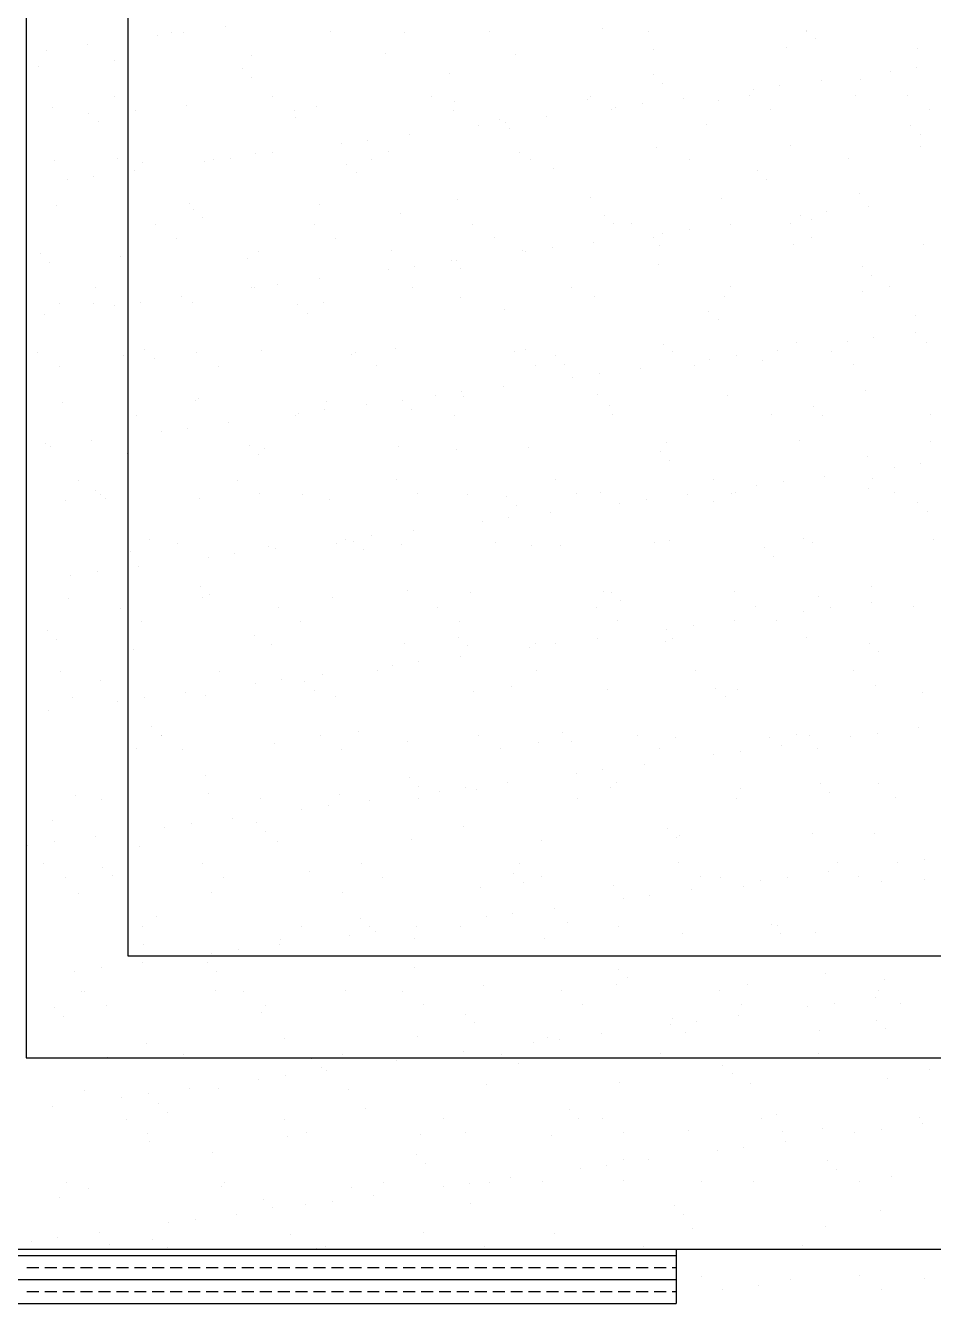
# Model space of a CAD drawing. Header units: metres. Extents: x -54 to 177, y -43 to 77.
# Drawn here: x 27.3891 to 27.7303, y 9.0831 to 9.563 of the extents above; entities that cross this region are included whole.
import ezdxf

# ---------------------------------------------------------------- set-up
doc = ezdxf.new("R2010")
doc.units = ezdxf.units.M
doc.header["$LTSCALE"] = 2
doc.header["$MEASUREMENT"] = 0

# ---------------------------------------------------------------- blocks, each defined once
blk = doc.blocks.new('A$C64980A76')
at = {"color": 0}
for p, q in [((87.1674, 18.5761), (87.1674, 9.7793)), ((87.5753, 18.1682), (87.5753, 10.1873)), ((87.9643, 13.9025), (87.9643, 13.9025)), ((87.6923, 13.8667), (87.6923, 13.8667)), ((87.751, 13.8811), (87.751, 13.8811)), ((87.7985, 13.8807), (87.7985, 13.8807)), ((88.3862, 13.8823), (88.3862, 13.8823)), ((88.6829, 13.8805), (88.6829, 13.8805)), ((89.0215, 13.8834), (89.0215, 13.8834)), ((89.4736, 13.8969), (89.4736, 13.8969)), ((89.6567, 13.8846), (89.6567, 13.8846)), ((90.2898, 13.8899), (90.2898, 13.8899)), ((90.2919, 13.8857), (90.2919, 13.8857)), ((90.3274, 13.8555), (90.3274, 13.8555)), ((87.2494, 13.8084), (87.2494, 13.8084)), ((87.4152, 13.8302), (87.4152, 13.8302)), ((89.6782, 13.8132), (89.6782, 13.8132)), ((90.2121, 13.82), (90.2121, 13.82)), ((90.7339, 13.8175), (90.7339, 13.8175)), ((87.5205, 13.7692), (87.5205, 13.7692)), ((88.0715, 13.7891), (88.0715, 13.7891)), ((88.6054, 13.7959), (88.6054, 13.7959)), ((89.1272, 13.7934), (89.1272, 13.7934)), ((87.2159, 13.7429), (87.2159, 13.7429)), ((88.0321, 13.7359), (88.0321, 13.7359)), ((88.0697, 13.7015), (88.0697, 13.7015)), ((88.8604, 13.7179), (88.8604, 13.7179)), ((89.6766, 13.7109), (89.6766, 13.7109)), ((90.6258, 13.7248), (90.6258, 13.7248)), ((90.7319, 13.7387), (90.7319, 13.7387)), ((89.7142, 13.6764), (89.7142, 13.6764)), ((90.0767, 13.6525), (90.0767, 13.6525)), ((90.1829, 13.6665), (90.1829, 13.6665)), ((90.3487, 13.6883), (90.3487, 13.6883)), ((90.5049, 13.6928), (90.5049, 13.6928)), ((87.52, 13.6224), (87.52, 13.6224)), ((88.1553, 13.6236), (88.1553, 13.6236)), ((88.7905, 13.6247), (88.7905, 13.6247)), ((88.8812, 13.6046), (88.8812, 13.6046)), ((89.4152, 13.6114), (89.4152, 13.6114)), ((89.4257, 13.6259), (89.4257, 13.6259)), ((89.6338, 13.5942), (89.6338, 13.5942)), ((89.7996, 13.616), (89.7996, 13.616)), ((89.937, 13.6089), (89.937, 13.6089)), ((90.061, 13.627), (90.061, 13.627)), ((90.4879, 13.6288), (90.4879, 13.6288)), ((90.6962, 13.6282), (90.6962, 13.6282)), ((87.2745, 13.5805), (87.2745, 13.5805)), ((87.4189, 13.5569), (87.4189, 13.5569)), ((87.6061, 13.5676), (87.6061, 13.5676)), ((87.8085, 13.5873), (87.8085, 13.5873)), ((88.2413, 13.5688), (88.2413, 13.5688)), ((88.3303, 13.5848), (88.3303, 13.5848)), ((88.8765, 13.5699), (88.8765, 13.5699)), ((89.2505, 13.5437), (89.2505, 13.5437)), ((89.5118, 13.5711), (89.5118, 13.5711)), ((89.5276, 13.5802), (89.5276, 13.5802)), ((90.147, 13.5722), (90.147, 13.5722)), ((90.7822, 13.5734), (90.7822, 13.5734)), ((87.4565, 13.5224), (87.4565, 13.5224)), ((88.2472, 13.5389), (88.2472, 13.5389)), ((88.9785, 13.5079), (88.9785, 13.5079)), ((89.0634, 13.5318), (89.0634, 13.5318)), ((89.0847, 13.5219), (89.0847, 13.5219)), ((89.101, 13.4974), (89.101, 13.4974)), ((89.8917, 13.5138), (89.8917, 13.5138)), ((90.7079, 13.5068), (90.7079, 13.5068)), ((88.5356, 13.4496), (88.5356, 13.4496)), ((88.7015, 13.4714), (88.7015, 13.4714)), ((90.7455, 13.4723), (90.7455, 13.4723)), ((88.0843, 13.396), (88.0843, 13.396)), ((88.1524, 13.3991), (88.1524, 13.3991)), ((88.4294, 13.4356), (88.4294, 13.4356)), ((88.6183, 13.4028), (88.6183, 13.4028)), ((89.1401, 13.4003), (89.1401, 13.4003)), ((89.691, 13.4202), (89.691, 13.4202)), ((90.225, 13.427), (90.225, 13.427)), ((90.7468, 13.4245), (90.7468, 13.4245)), ((87.2805, 13.3692), (87.2805, 13.3692)), ((87.5334, 13.3762), (87.5334, 13.3762)), ((87.634, 13.3598), (87.634, 13.3598)), ((87.8804, 13.3633), (87.8804, 13.3633)), ((87.9157, 13.3703), (87.9157, 13.3703)), ((87.9865, 13.3773), (87.9865, 13.3773)), ((88.4502, 13.3528), (88.4502, 13.3528)), ((88.551, 13.3715), (88.551, 13.3715)), ((89.1862, 13.3726), (89.1862, 13.3726)), ((89.8214, 13.3738), (89.8214, 13.3738)), ((90.4567, 13.3749), (90.4567, 13.3749)), ((87.3313, 13.291), (87.3313, 13.291)), ((87.4375, 13.305), (87.4375, 13.305)), ((87.6033, 13.3269), (87.6033, 13.3269)), ((88.4878, 13.3184), (88.4878, 13.3184)), ((89.2785, 13.3348), (89.2785, 13.3348)), ((90.0947, 13.3278), (90.0947, 13.3278)), ((90.1323, 13.2933), (90.1323, 13.2933)), ((90.5008, 13.2357), (90.5008, 13.2357)), ((87.2874, 13.1874), (87.2874, 13.1874)), ((87.8213, 13.1942), (87.8213, 13.1942)), ((88.3432, 13.1917), (88.3432, 13.1917)), ((88.8941, 13.2116), (88.8941, 13.2116)), ((89.428, 13.2184), (89.428, 13.2184)), ((89.9499, 13.2159), (89.9499, 13.2159)), ((90.5368, 13.1849), (90.5368, 13.1849)), ((87.837, 13.1738), (87.837, 13.1738)), ((87.8746, 13.1393), (87.8746, 13.1393)), ((88.6653, 13.1557), (88.6653, 13.1557)), ((89.4815, 13.1487), (89.4815, 13.1487)), ((90.2648, 13.1491), (90.2648, 13.1491)), ((90.3709, 13.1631), (90.3709, 13.1631)), ((87.6848, 13.1116), (87.6848, 13.1116)), ((88.32, 13.1128), (88.32, 13.1128)), ((88.9553, 13.1139), (88.9553, 13.1139)), ((89.5191, 13.1143), (89.5191, 13.1143)), ((89.5905, 13.1151), (89.5905, 13.1151)), ((89.8219, 13.0908), (89.8219, 13.0908)), ((89.9877, 13.1126), (89.9877, 13.1126)), ((90.2257, 13.1162), (90.2257, 13.1162)), ((90.3098, 13.1307), (90.3098, 13.1307)), ((87.7708, 13.0568), (87.7708, 13.0568)), ((88.406, 13.058), (88.406, 13.058)), ((89.0413, 13.0591), (89.0413, 13.0591)), ((89.4386, 13.0403), (89.4386, 13.0403)), ((89.6765, 13.0603), (89.6765, 13.0603)), ((89.7157, 13.0768), (89.7157, 13.0768)), ((90.2378, 13.034), (90.2378, 13.034)), ((90.3117, 13.0614), (90.3117, 13.0614)), ((90.7596, 13.0315), (90.7596, 13.0315)), ((87.2238, 12.9947), (87.2238, 12.9947)), ((87.5462, 12.9831), (87.5462, 12.9831)), ((88.0972, 13.003), (88.0972, 13.003)), ((88.6311, 13.0098), (88.6311, 13.0098)), ((89.1529, 13.0073), (89.1529, 13.0073)), ((89.1666, 13.0045), (89.1666, 13.0045)), ((89.2728, 13.0185), (89.2728, 13.0185)), ((89.7039, 13.0271), (89.7039, 13.0271)), ((87.2614, 12.9603), (87.2614, 12.9603)), ((88.0521, 12.9767), (88.0521, 12.9767)), ((88.6175, 12.9322), (88.6175, 12.9322)), ((88.7237, 12.9462), (88.7237, 12.9462)), ((88.8683, 12.9697), (88.8683, 12.9697)), ((88.8895, 12.968), (88.8895, 12.968)), ((88.9059, 12.9352), (88.9059, 12.9352)), ((89.6966, 12.9517), (89.6966, 12.9517)), ((90.5128, 12.9447), (90.5128, 12.9447)), ((88.3404, 12.8958), (88.3404, 12.8958)), ((90.5504, 12.9102), (90.5504, 12.9102)), ((87.4452, 12.8584), (87.4452, 12.8584)), ((88.0684, 12.8599), (88.0684, 12.8599)), ((88.0805, 12.8595), (88.0805, 12.8595)), ((88.1746, 12.8739), (88.1746, 12.8739)), ((88.7157, 12.8607), (88.7157, 12.8607)), ((89.3509, 12.8618), (89.3509, 12.8618)), ((89.9862, 12.863), (89.9862, 12.863)), ((90.5136, 12.8427), (90.5136, 12.8427)), ((90.6214, 12.8641), (90.6214, 12.8641)), ((87.3002, 12.7944), (87.3002, 12.7944)), ((87.4389, 12.7977), (87.4389, 12.7977)), ((87.5194, 12.7877), (87.5194, 12.7877)), ((87.6255, 12.8016), (87.6255, 12.8016)), ((87.7914, 12.8235), (87.7914, 12.8235)), ((87.8342, 12.8012), (87.8342, 12.8012)), ((88.2551, 12.7907), (88.2551, 12.7907)), ((88.356, 12.7987), (88.356, 12.7987)), ((88.9069, 12.8185), (88.9069, 12.8185)), ((89.4409, 12.8254), (89.4409, 12.8254)), ((89.9627, 12.8229), (89.9627, 12.8229)), ((87.2423, 12.7512), (87.2423, 12.7512)), ((88.2927, 12.7562), (88.2927, 12.7562)), ((89.0834, 12.7726), (89.0834, 12.7726)), ((89.8996, 12.7656), (89.8996, 12.7656)), ((89.9372, 12.7312), (89.9372, 12.7312)), ((90.7279, 12.7476), (90.7279, 12.7476)), ((90.7248, 12.6815), (90.7248, 12.6815)), ((89.7167, 12.6341), (89.7167, 12.6341)), ((90.2507, 12.6409), (90.2507, 12.6409)), ((90.4528, 12.6457), (90.4528, 12.6457)), ((90.559, 12.6597), (90.559, 12.6597)), ((90.7725, 12.6384), (90.7725, 12.6384)), ((87.2143, 12.5997), (87.2143, 12.5997)), ((87.5591, 12.5901), (87.5591, 12.5901)), ((87.6419, 12.6116), (87.6419, 12.6116)), ((87.6795, 12.5772), (87.6795, 12.5772)), ((87.8495, 12.6008), (87.8495, 12.6008)), ((88.11, 12.6099), (88.11, 12.6099)), ((88.4702, 12.5936), (88.4702, 12.5936)), ((88.4848, 12.602), (88.4848, 12.602)), ((88.644, 12.6168), (88.644, 12.6168)), ((89.12, 12.6031), (89.12, 12.6031)), ((89.1658, 12.6143), (89.1658, 12.6143)), ((89.2864, 12.5866), (89.2864, 12.5866)), ((89.7552, 12.6043), (89.7552, 12.6043)), ((89.9037, 12.5734), (89.9037, 12.5734)), ((90.0099, 12.5874), (90.0099, 12.5874)), ((90.1758, 12.6092), (90.1758, 12.6092)), ((90.3905, 12.6054), (90.3905, 12.6054)), ((87.3003, 12.5449), (87.3003, 12.5449)), ((87.9355, 12.546), (87.9355, 12.546)), ((88.5708, 12.5472), (88.5708, 12.5472)), ((89.206, 12.5483), (89.206, 12.5483)), ((89.324, 12.5521), (89.324, 12.5521)), ((89.6267, 12.5369), (89.6267, 12.5369)), ((89.8413, 12.5495), (89.8413, 12.5495)), ((90.1147, 12.5686), (90.1147, 12.5686)), ((90.4765, 12.5506), (90.4765, 12.5506)), ((89.3547, 12.5011), (89.3547, 12.5011)), ((89.4608, 12.5151), (89.4608, 12.5151)), ((88.8056, 12.4288), (88.8056, 12.4288)), ((88.9118, 12.4428), (88.9118, 12.4428)), ((88.9198, 12.4255), (88.9198, 12.4255)), ((89.0776, 12.4647), (89.0776, 12.4647)), ((89.4537, 12.4323), (89.4537, 12.4323)), ((89.9756, 12.4298), (89.9756, 12.4298)), ((90.5265, 12.4497), (90.5265, 12.4497)), ((87.3131, 12.4013), (87.3131, 12.4013)), ((87.847, 12.4082), (87.847, 12.4082)), ((87.857, 12.4146), (87.857, 12.4146)), ((88.3627, 12.3705), (88.3627, 12.3705)), ((88.3688, 12.4057), (88.3688, 12.4057)), ((88.5285, 12.3924), (88.5285, 12.3924)), ((88.6732, 12.4076), (88.6732, 12.4076)), ((88.7108, 12.3731), (88.7108, 12.3731)), ((89.5015, 12.3895), (89.5015, 12.3895)), ((90.3177, 12.3825), (90.3177, 12.3825)), ((87.61, 12.3476), (87.61, 12.3476)), ((87.9794, 12.3201), (87.9794, 12.3201)), ((88.2452, 12.3487), (88.2452, 12.3487)), ((88.2565, 12.3566), (88.2565, 12.3566)), ((88.8804, 12.3499), (88.8804, 12.3499)), ((89.5157, 12.351), (89.5157, 12.351)), ((90.1509, 12.3522), (90.1509, 12.3522)), ((90.3553, 12.3481), (90.3553, 12.3481)), ((90.7862, 12.3533), (90.7862, 12.3533)), ((87.7074, 12.2843), (87.7074, 12.2843)), ((87.8136, 12.2982), (87.8136, 12.2982)), ((87.2438, 12.2355), (87.2438, 12.2355)), ((87.2645, 12.226), (87.2645, 12.226)), ((87.4304, 12.2478), (87.4304, 12.2478)), ((88.06, 12.2285), (88.06, 12.2285)), ((88.1229, 12.2169), (88.1229, 12.2169)), ((88.6568, 12.2237), (88.6568, 12.2237)), ((89.1786, 12.2212), (89.1786, 12.2212)), ((89.7296, 12.2411), (89.7296, 12.2411)), ((90.2635, 12.2479), (90.2635, 12.2479)), ((90.7853, 12.2454), (90.7853, 12.2454)), ((87.5719, 12.1971), (87.5719, 12.1971)), ((88.0976, 12.1941), (88.0976, 12.1941)), ((88.8883, 12.2105), (88.8883, 12.2105)), ((89.7045, 12.2035), (89.7045, 12.2035)), ((89.7421, 12.169), (89.7421, 12.169)), ((90.5328, 12.1854), (90.5328, 12.1854)), ((90.6409, 12.1423), (90.6409, 12.1423)), ((90.7471, 12.1563), (90.7471, 12.1563)), ((87.379, 12.0889), (87.379, 12.0889)), ((88.0143, 12.09), (88.0143, 12.09)), ((88.6495, 12.0912), (88.6495, 12.0912)), ((89.2847, 12.0923), (89.2847, 12.0923)), ((89.92, 12.0935), (89.92, 12.0935)), ((90.0918, 12.07), (90.0918, 12.07)), ((90.198, 12.084), (90.198, 12.084)), ((90.3638, 12.1058), (90.3638, 12.1058)), ((90.5552, 12.0946), (90.5552, 12.0946)), ((87.4468, 12.0495), (87.4468, 12.0495)), ((87.465, 12.0341), (87.465, 12.0341)), ((87.4844, 12.015), (87.4844, 12.015)), ((87.8599, 12.0151), (87.8599, 12.0151)), ((88.1003, 12.0352), (88.1003, 12.0352)), ((88.2751, 12.0315), (88.2751, 12.0315)), ((88.3817, 12.0126), (88.3817, 12.0126)), ((88.7355, 12.0364), (88.7355, 12.0364)), ((88.9326, 12.0325), (88.9326, 12.0325)), ((89.0913, 12.0244), (89.0913, 12.0244)), ((89.3708, 12.0375), (89.3708, 12.0375)), ((89.4666, 12.0393), (89.4666, 12.0393)), ((89.6489, 12.0117), (89.6489, 12.0117)), ((89.8148, 12.0336), (89.8148, 12.0336)), ((89.9884, 12.0368), (89.9884, 12.0368)), ((90.006, 12.0387), (90.006, 12.0387)), ((90.5393, 12.0566), (90.5393, 12.0566)), ((90.6412, 12.0398), (90.6412, 12.0398)), ((87.3259, 12.0083), (87.3259, 12.0083)), ((89.1289, 11.99), (89.1289, 11.99)), ((89.2657, 11.9613), (89.2657, 11.9613)), ((89.5427, 11.9977), (89.5427, 11.9977)), ((89.9196, 12.0064), (89.9196, 12.0064)), ((90.7358, 11.9994), (90.7358, 11.9994)), ((90.7734, 11.9649), (90.7734, 11.9649)), ((88.9937, 11.9255), (88.9937, 11.9255)), ((89.0998, 11.9394), (89.0998, 11.9394)), ((88.5508, 11.8671), (88.5508, 11.8671)), ((88.7166, 11.889), (88.7166, 11.889)), ((87.6619, 11.8524), (87.6619, 11.8524)), ((87.7747, 11.8368), (87.7747, 11.8368)), ((88.1357, 11.8239), (88.1357, 11.8239)), ((88.1675, 11.8167), (88.1675, 11.8167)), ((88.41, 11.8379), (88.41, 11.8379)), ((88.4446, 11.8532), (88.4446, 11.8532)), ((88.4781, 11.8454), (88.4781, 11.8454)), ((88.5157, 11.811), (88.5157, 11.811)), ((88.6697, 11.8307), (88.6697, 11.8307)), ((89.0452, 11.8391), (89.0452, 11.8391)), ((89.1915, 11.8282), (89.1915, 11.8282)), ((89.3064, 11.8274), (89.3064, 11.8274)), ((89.6804, 11.8402), (89.6804, 11.8402)), ((89.7424, 11.848), (89.7424, 11.848)), ((90.1226, 11.8204), (90.1226, 11.8204)), ((90.2764, 11.8548), (90.2764, 11.8548)), ((90.3157, 11.8414), (90.3157, 11.8414)), ((90.7982, 11.8523), (90.7982, 11.8523)), ((87.5848, 11.804), (87.5848, 11.804)), ((87.8955, 11.7809), (87.8955, 11.7809)), ((88.0017, 11.7949), (88.0017, 11.7949)), ((90.1602, 11.7859), (90.1602, 11.7859)), ((87.3464, 11.7086), (87.3464, 11.7086)), ((87.4526, 11.7226), (87.4526, 11.7226)), ((87.6184, 11.7444), (87.6184, 11.7444)), ((87.8649, 11.6664), (87.8649, 11.6664)), ((90.5522, 11.6636), (90.5522, 11.6636)), ((87.3388, 11.6153), (87.3388, 11.6153)), ((87.8727, 11.6221), (87.8727, 11.6221)), ((87.9025, 11.6319), (87.9025, 11.6319)), ((88.3945, 11.6196), (88.3945, 11.6196)), ((88.6932, 11.6483), (88.6932, 11.6483)), ((88.9455, 11.6394), (88.9455, 11.6394)), ((89.4794, 11.6462), (89.4794, 11.6462)), ((89.5094, 11.6413), (89.5094, 11.6413)), ((89.547, 11.6069), (89.547, 11.6069)), ((90.0013, 11.6437), (90.0013, 11.6437)), ((90.3377, 11.6233), (90.3377, 11.6233)), ((90.5519, 11.6025), (90.5519, 11.6025)), ((87.5438, 11.5781), (87.5438, 11.5781)), ((88.179, 11.5792), (88.179, 11.5792)), ((88.8142, 11.5804), (88.8142, 11.5804)), ((89.4495, 11.5815), (89.4495, 11.5815)), ((90.0847, 11.5827), (90.0847, 11.5827)), ((90.2799, 11.5666), (90.2799, 11.5666)), ((90.3861, 11.5806), (90.3861, 11.5806)), ((90.72, 11.5838), (90.72, 11.5838)), ((87.6298, 11.5233), (87.6298, 11.5233)), ((88.265, 11.5244), (88.265, 11.5244)), ((88.9003, 11.5256), (88.9003, 11.5256)), ((89.5355, 11.5267), (89.5355, 11.5267)), ((89.837, 11.5083), (89.837, 11.5083)), ((90.0028, 11.5302), (90.0028, 11.5302)), ((90.1707, 11.5279), (90.1707, 11.5279)), ((87.2517, 11.4873), (87.2517, 11.4873)), ((87.2893, 11.4529), (87.2893, 11.4529)), ((88.08, 11.4693), (88.08, 11.4693)), ((88.8962, 11.4623), (88.8962, 11.4623)), ((89.4537, 11.4579), (89.4537, 11.4579)), ((89.7308, 11.4944), (89.7308, 11.4944)), ((89.7553, 11.455), (89.7553, 11.455)), ((90.2892, 11.4618), (90.2892, 11.4618)), ((87.5976, 11.411), (87.5976, 11.411)), ((88.1486, 11.4308), (88.1486, 11.4308)), ((88.6825, 11.4376), (88.6825, 11.4376)), ((88.9338, 11.4278), (88.9338, 11.4278)), ((89.1817, 11.4221), (89.1817, 11.4221)), ((89.2043, 11.4351), (89.2043, 11.4351)), ((89.2879, 11.436), (89.2879, 11.436)), ((89.7245, 11.4443), (89.7245, 11.4443)), ((90.5407, 11.4373), (90.5407, 11.4373)), ((90.5783, 11.4028), (90.5783, 11.4028)), ((88.6327, 11.3498), (88.6327, 11.3498)), ((88.7388, 11.3638), (88.7388, 11.3638)), ((88.9047, 11.3856), (88.9047, 11.3856)), ((87.3042, 11.3248), (87.3042, 11.3248)), ((87.9395, 11.326), (87.9395, 11.326)), ((88.3556, 11.3133), (88.3556, 11.3133)), ((88.5747, 11.3271), (88.5747, 11.3271)), ((89.2099, 11.3283), (89.2099, 11.3283)), ((89.8452, 11.3294), (89.8452, 11.3294)), ((90.4804, 11.3306), (90.4804, 11.3306)), ((87.4668, 11.2903), (87.4668, 11.2903)), ((88.0836, 11.2775), (88.0836, 11.2775)), ((88.1897, 11.2915), (88.1897, 11.2915)), ((88.283, 11.2833), (88.283, 11.2833)), ((88.3206, 11.2488), (88.3206, 11.2488)), ((88.9583, 11.2464), (88.9583, 11.2464)), ((89.1113, 11.2652), (89.1113, 11.2652)), ((89.4923, 11.2532), (89.4923, 11.2532)), ((89.9275, 11.2582), (89.9275, 11.2582)), ((90.0141, 11.2507), (90.0141, 11.2507)), ((90.565, 11.2705), (90.565, 11.2705)), ((87.3516, 11.2222), (87.3516, 11.2222)), ((87.5345, 11.2052), (87.5345, 11.2052)), ((87.6407, 11.2192), (87.6407, 11.2192)), ((87.8065, 11.241), (87.8065, 11.241)), ((87.8856, 11.229), (87.8856, 11.229)), ((88.4074, 11.2265), (88.4074, 11.2265)), ((89.9651, 11.2238), (89.9651, 11.2238)), ((90.7558, 11.2402), (90.7558, 11.2402)), ((87.2574, 11.1687), (87.2574, 11.1687)), ((87.6698, 11.1042), (87.6698, 11.1042)), ((90.74, 11.0991), (90.74, 11.0991)), ((87.7074, 11.0698), (87.7074, 11.0698)), ((87.7085, 11.0673), (87.7085, 11.0673)), ((88.3438, 11.0684), (88.3438, 11.0684)), ((88.4981, 11.0862), (88.4981, 11.0862)), ((88.6954, 11.0446), (88.6954, 11.0446)), ((88.979, 11.0696), (88.979, 11.0696)), ((89.2172, 11.0421), (89.2172, 11.0421)), ((89.3143, 11.0792), (89.3143, 11.0792)), ((89.3519, 11.0447), (89.3519, 11.0447)), ((89.6142, 11.0707), (89.6142, 11.0707)), ((89.7681, 11.0619), (89.7681, 11.0619)), ((90.1426, 11.0612), (90.1426, 11.0612)), ((90.2495, 11.0719), (90.2495, 11.0719)), ((90.3021, 11.0687), (90.3021, 11.0687)), ((90.468, 11.0633), (90.468, 11.0633)), ((90.5741, 11.0772), (90.5741, 11.0772)), ((87.6105, 11.0179), (87.6105, 11.0179)), ((87.7945, 11.0125), (87.7945, 11.0125)), ((88.1614, 11.0378), (88.1614, 11.0378)), ((88.4298, 11.0136), (88.4298, 11.0136)), ((89.065, 11.0148), (89.065, 11.0148)), ((89.7002, 11.0159), (89.7002, 11.0159)), ((89.9189, 10.991), (89.9189, 10.991)), ((90.0251, 11.0049), (90.0251, 11.0049)), ((90.1909, 11.0268), (90.1909, 11.0268)), ((90.3355, 11.0171), (90.3355, 11.0171)), ((89.6418, 10.9545), (89.6418, 10.9545)), ((87.8848, 10.9072), (87.8848, 10.9072)), ((88.7011, 10.9002), (88.7011, 10.9002)), ((89.3698, 10.9187), (89.3698, 10.9187)), ((89.476, 10.9327), (89.476, 10.9327)), ((87.8984, 10.836), (87.8984, 10.836)), ((88.7387, 10.8657), (88.7387, 10.8657)), ((88.8207, 10.8464), (88.8207, 10.8464)), ((88.9269, 10.8604), (88.9269, 10.8604)), ((88.9712, 10.8533), (88.9712, 10.8533)), ((89.0927, 10.8822), (89.0927, 10.8822)), ((89.5051, 10.8601), (89.5051, 10.8601)), ((89.5294, 10.8821), (89.5294, 10.8821)), ((90.0269, 10.8576), (90.0269, 10.8576)), ((90.3456, 10.8751), (90.3456, 10.8751)), ((90.3832, 10.8407), (90.3832, 10.8407)), ((90.5779, 10.8775), (90.5779, 10.8775)), ((87.3645, 10.8292), (87.3645, 10.8292)), ((87.469, 10.814), (87.469, 10.814)), ((88.1042, 10.8152), (88.1042, 10.8152)), ((88.3778, 10.7881), (88.3778, 10.7881)), ((88.4202, 10.8335), (88.4202, 10.8335)), ((88.5437, 10.8099), (88.5437, 10.8099)), ((88.7394, 10.8163), (88.7394, 10.8163)), ((89.3747, 10.8175), (89.3747, 10.8175)), ((90.0099, 10.8186), (90.0099, 10.8186)), ((90.6452, 10.8198), (90.6452, 10.8198)), ((87.9946, 10.7376), (87.9946, 10.7376)), ((88.2716, 10.7741), (88.2716, 10.7741)), ((87.2716, 10.7281), (87.2716, 10.7281)), ((87.7226, 10.7018), (87.7226, 10.7018)), ((87.8287, 10.7158), (87.8287, 10.7158)), ((88.0879, 10.7211), (88.0879, 10.7211)), ((88.1255, 10.6867), (88.1255, 10.6867)), ((88.9161, 10.7031), (88.9161, 10.7031)), ((89.7324, 10.6961), (89.7324, 10.6961)), ((87.1735, 10.6295), (87.1735, 10.6295)), ((87.2797, 10.6435), (87.2797, 10.6435)), ((87.4455, 10.6653), (87.4455, 10.6653)), ((88.1743, 10.6447), (88.1743, 10.6447)), ((88.7082, 10.6515), (88.7082, 10.6515)), ((89.23, 10.649), (89.23, 10.649)), ((89.77, 10.6616), (89.77, 10.6616)), ((89.781, 10.6689), (89.781, 10.6689)), ((90.3149, 10.6757), (90.3149, 10.6757)), ((90.5606, 10.678), (90.5606, 10.678)), ((87.6233, 10.6249), (87.6233, 10.6249)), ((87.238, 10.5553), (87.238, 10.5553)), ((87.4747, 10.5421), (87.4747, 10.5421)), ((87.8733, 10.5565), (87.8733, 10.5565)), ((88.5085, 10.5576), (88.5085, 10.5576)), ((89.1437, 10.5588), (89.1437, 10.5588)), ((89.779, 10.5599), (89.779, 10.5599)), ((90.4142, 10.5611), (90.4142, 10.5611)), ((90.656, 10.5599), (90.656, 10.5599)), ((90.7622, 10.5738), (90.7622, 10.5738)), ((87.324, 10.5005), (87.324, 10.5005)), ((87.5123, 10.5076), (87.5123, 10.5076)), ((87.9593, 10.5017), (87.9593, 10.5017)), ((88.3029, 10.5241), (88.3029, 10.5241)), ((88.5945, 10.5028), (88.5945, 10.5028)), ((89.1192, 10.517), (89.1192, 10.517)), ((89.1568, 10.4826), (89.1568, 10.4826)), ((89.2298, 10.504), (89.2298, 10.504)), ((89.865, 10.5051), (89.865, 10.5051)), ((89.9474, 10.499), (89.9474, 10.499)), ((90.107, 10.4876), (90.107, 10.4876)), ((90.2131, 10.5016), (90.2131, 10.5016)), ((90.379, 10.5234), (90.379, 10.5234)), ((90.5002, 10.5063), (90.5002, 10.5063)), ((90.5907, 10.4844), (90.5907, 10.4844)), ((90.7637, 10.492), (90.7637, 10.492)), ((87.3773, 10.4361), (87.3773, 10.4361)), ((87.9113, 10.4429), (87.9113, 10.4429)), ((88.4331, 10.4404), (88.4331, 10.4404)), ((88.984, 10.4603), (88.984, 10.4603)), ((89.518, 10.4671), (89.518, 10.4671)), ((89.6641, 10.4293), (89.6641, 10.4293)), ((89.8299, 10.4511), (89.8299, 10.4511)), ((90.0398, 10.4646), (90.0398, 10.4646)), ((89.2808, 10.3788), (89.2808, 10.3788)), ((89.5579, 10.4153), (89.5579, 10.4153)), ((87.6897, 10.345), (87.6897, 10.345)), ((88.506, 10.338), (88.506, 10.338)), ((89.0088, 10.343), (89.0088, 10.343)), ((89.115, 10.357), (89.115, 10.357)), ((87.6337, 10.3032), (87.6337, 10.3032)), ((88.2689, 10.3044), (88.2689, 10.3044)), ((88.5436, 10.3036), (88.5436, 10.3036)), ((88.5659, 10.2847), (88.5659, 10.2847)), ((88.7317, 10.3065), (88.7317, 10.3065)), ((88.9042, 10.3055), (88.9042, 10.3055)), ((89.3342, 10.32), (89.3342, 10.32)), ((89.5394, 10.3067), (89.5394, 10.3067)), ((89.7938, 10.2758), (89.7938, 10.2758)), ((90.1505, 10.313), (90.1505, 10.313)), ((90.1747, 10.3078), (90.1747, 10.3078)), ((90.1881, 10.2785), (90.1881, 10.2785)), ((90.3278, 10.2827), (90.3278, 10.2827)), ((87.6362, 10.2318), (87.6362, 10.2318)), ((88.1826, 10.2342), (88.1826, 10.2342)), ((88.1871, 10.2517), (88.1871, 10.2517)), ((88.4597, 10.2707), (88.4597, 10.2707)), ((88.7211, 10.2585), (88.7211, 10.2585)), ((89.2429, 10.256), (89.2429, 10.256)), ((87.5753, 10.1873), (94.0646, 10.1873)), ((87.9106, 10.1984), (87.9106, 10.1984)), ((88.0168, 10.2124), (88.0168, 10.2124)), ((87.3616, 10.1261), (87.3616, 10.1261)), ((87.4677, 10.1401), (87.4677, 10.1401)), ((87.6336, 10.162), (87.6336, 10.162)), ((87.8928, 10.159), (87.8928, 10.159)), ((87.9304, 10.1245), (87.9304, 10.1245)), ((88.721, 10.1409), (88.721, 10.1409)), ((89.5373, 10.1339), (89.5373, 10.1339)), ((88.9969, 10.0672), (88.9969, 10.0672)), ((89.5308, 10.0741), (89.5308, 10.0741)), ((89.5749, 10.0995), (89.5749, 10.0995)), ((90.0526, 10.0716), (90.0526, 10.0716)), ((90.3655, 10.1159), (90.3655, 10.1159)), ((90.6036, 10.0914), (90.6036, 10.0914)), ((87.3902, 10.0431), (87.3902, 10.0431)), ((87.4028, 10.0445), (87.4028, 10.0445)), ((87.9241, 10.0499), (87.9241, 10.0499)), ((88.038, 10.0457), (88.038, 10.0457)), ((88.4459, 10.0474), (88.4459, 10.0474)), ((88.6732, 10.0468), (88.6732, 10.0468)), ((89.3085, 10.048), (89.3085, 10.048)), ((89.9437, 10.0491), (89.9437, 10.0491)), ((90.567, 10.02), (90.567, 10.02)), ((90.579, 10.0503), (90.579, 10.0503)), ((87.2796, 9.9799), (87.2796, 9.9799)), ((87.4888, 9.9897), (87.4888, 9.9897)), ((88.124, 9.9909), (88.124, 9.9909)), ((88.7593, 9.992), (88.7593, 9.992)), ((89.3945, 9.9932), (89.3945, 9.9932)), ((90.0297, 9.9943), (90.0297, 9.9943)), ((90.295, 9.9842), (90.295, 9.9842)), ((90.4012, 9.9982), (90.4012, 9.9982)), ((90.665, 9.9955), (90.665, 9.9955)), ((87.3172, 9.9455), (87.3172, 9.9455)), ((88.1078, 9.9619), (88.1078, 9.9619)), ((88.9241, 9.9549), (88.9241, 9.9549)), ((88.9617, 9.9204), (88.9617, 9.9204)), ((89.7523, 9.9369), (89.7523, 9.9369)), ((89.8521, 9.9259), (89.8521, 9.9259)), ((90.018, 9.9477), (90.018, 9.9477)), ((90.5686, 9.9298), (90.5686, 9.9298)), ((88.7339, 9.8655), (88.7339, 9.8655)), ((89.2557, 9.863), (89.2557, 9.863)), ((89.4689, 9.8754), (89.4689, 9.8754)), ((89.746, 9.9119), (89.746, 9.9119)), ((89.8067, 9.8828), (89.8067, 9.8828)), ((90.3406, 9.8896), (90.3406, 9.8896)), ((90.6062, 9.8954), (90.6062, 9.8954)), ((87.649, 9.8388), (87.649, 9.8388)), ((88.2, 9.8586), (88.2, 9.8586)), ((89.1969, 9.8396), (89.1969, 9.8396)), ((89.303, 9.8536), (89.303, 9.8536)), ((87.1674, 9.7793), (94.4726, 9.7793)), ((87.4946, 9.7829), (87.4946, 9.7829)), ((87.7985, 9.7924), (87.7985, 9.7924)), ((88.3109, 9.7759), (88.3109, 9.7759)), ((88.4337, 9.7936), (88.4337, 9.7936)), ((88.6478, 9.7673), (88.6478, 9.7673)), ((88.754, 9.7813), (88.754, 9.7813)), ((88.9198, 9.8031), (88.9198, 9.8031)), ((89.0689, 9.7947), (89.0689, 9.7947)), ((89.7042, 9.7959), (89.7042, 9.7959)), ((90.3394, 9.797), (90.3394, 9.797)), ((88.3485, 9.7414), (88.3485, 9.7414)), ((88.3707, 9.7309), (88.3707, 9.7309)), ((89.1391, 9.7578), (89.1391, 9.7578)), ((89.9554, 9.7508), (89.9554, 9.7508)), ((89.993, 9.7164), (89.993, 9.7164)), ((90.7836, 9.7328), (90.7836, 9.7328)), ((87.8216, 9.6586), (87.8216, 9.6586)), ((88.0987, 9.695), (88.0987, 9.695)), ((88.2049, 9.709), (88.2049, 9.709)), ((89.0097, 9.6742), (89.0097, 9.6742)), ((89.5437, 9.681), (89.5437, 9.681)), ((90.0655, 9.6785), (90.0655, 9.6785)), ((90.6164, 9.6984), (90.6164, 9.6984)), ((87.403, 9.65), (87.403, 9.65)), ((87.5496, 9.6228), (87.5496, 9.6228)), ((87.6558, 9.6367), (87.6558, 9.6367)), ((87.937, 9.6569), (87.937, 9.6569)), ((88.4588, 9.6544), (88.4588, 9.6544)), ((87.2726, 9.5863), (87.2726, 9.5863)), ((87.6977, 9.5968), (87.6977, 9.5968)), ((87.7353, 9.5624), (87.7353, 9.5624)), ((88.5259, 9.5788), (88.5259, 9.5788)), ((89.3422, 9.5718), (89.3422, 9.5718)), ((87.5675, 9.5337), (87.5675, 9.5337)), ((88.2027, 9.5349), (88.2027, 9.5349)), ((88.838, 9.536), (88.838, 9.536)), ((89.3798, 9.5373), (89.3798, 9.5373)), ((89.4732, 9.5372), (89.4732, 9.5372)), ((90.1085, 9.5383), (90.1085, 9.5383)), ((90.1704, 9.5537), (90.1704, 9.5537)), ((90.7437, 9.5395), (90.7437, 9.5395)), ((90.7551, 9.5166), (90.7551, 9.5166)), ((87.6535, 9.4789), (87.6535, 9.4789)), ((88.2128, 9.4656), (88.2128, 9.4656)), ((88.2888, 9.4801), (88.2888, 9.4801)), ((88.7468, 9.4724), (88.7468, 9.4724)), ((88.924, 9.4812), (88.924, 9.4812)), ((89.2686, 9.4699), (89.2686, 9.4699)), ((89.5592, 9.4824), (89.5592, 9.4824)), ((89.8195, 9.4898), (89.8195, 9.4898)), ((90.1945, 9.4835), (90.1945, 9.4835)), ((90.3535, 9.4966), (90.3535, 9.4966)), ((90.4831, 9.4808), (90.4831, 9.4808)), ((90.5893, 9.4948), (90.5893, 9.4948)), ((87.6619, 9.4458), (87.6619, 9.4458)), ((89.934, 9.4085), (89.934, 9.4085)), ((90.0402, 9.4225), (90.0402, 9.4225)), ((90.206, 9.4443), (90.206, 9.4443)), ((87.9127, 9.3998), (87.9127, 9.3998)), ((88.729, 9.3928), (88.729, 9.3928)), ((88.7666, 9.3583), (88.7666, 9.3583)), ((89.5572, 9.3747), (89.5572, 9.3747)), ((89.657, 9.372), (89.657, 9.372)), ((90.3735, 9.3677), (90.3735, 9.3677)), ((89.3849, 9.3362), (89.3849, 9.3362)), ((89.4911, 9.3502), (89.4911, 9.3502)), ((90.4111, 9.3333), (90.4111, 9.3333)), ((90.6293, 9.3053), (90.6293, 9.3053)), ((87.328, 9.2805), (87.328, 9.2805)), ((87.4159, 9.257), (87.4159, 9.257)), ((87.9498, 9.2638), (87.9498, 9.2638)), ((87.9632, 9.2816), (87.9632, 9.2816)), ((88.4716, 9.2613), (88.4716, 9.2613)), ((88.5984, 9.2828), (88.5984, 9.2828)), ((88.8359, 9.2639), (88.8359, 9.2639)), ((88.942, 9.2779), (88.942, 9.2779)), ((89.0226, 9.2812), (89.0226, 9.2812)), ((89.1079, 9.2998), (89.1079, 9.2998)), ((89.2337, 9.2839), (89.2337, 9.2839)), ((89.5565, 9.288), (89.5565, 9.288)), ((89.8689, 9.2851), (89.8689, 9.2851)), ((90.0783, 9.2855), (90.0783, 9.2855)), ((90.5041, 9.2862), (90.5041, 9.2862)), ((87.2995, 9.2207), (87.2995, 9.2207)), ((88.1158, 9.2137), (88.1158, 9.2137)), ((88.393, 9.2056), (88.393, 9.2056)), ((88.5588, 9.2275), (88.5588, 9.2275)), ((88.0097, 9.1552), (88.0097, 9.1552)), ((88.1534, 9.1793), (88.1534, 9.1793)), ((88.2868, 9.1917), (88.2868, 9.1917)), ((88.944, 9.1957), (88.944, 9.1957)), ((89.7603, 9.1887), (89.7603, 9.1887)), ((89.7979, 9.1542), (89.7979, 9.1542)), ((90.5885, 9.1706), (90.5885, 9.1706)), ((87.7377, 9.1194), (87.7377, 9.1194)), ((87.8439, 9.1333), (87.8439, 9.1333)), ((89.8324, 9.0967), (89.8324, 9.0967)), ((90.3663, 9.1035), (90.3663, 9.1035)), ((87.1886, 9.0471), (87.1886, 9.0471)), ((87.2948, 9.0611), (87.2948, 9.0611)), ((87.4606, 9.0829), (87.4606, 9.0829)), ((87.6747, 9.0527), (87.6747, 9.0527)), ((88.2257, 9.0726), (88.2257, 9.0726)), ((88.7596, 9.0794), (88.7596, 9.0794)), ((89.2814, 9.0769), (89.2814, 9.0769)), ((86.4024, 9.0143), (89.7682, 9.0143)), ((86.4024, 9.0143), (89.7682, 9.0143)), ((87.5025, 9.0347), (87.5025, 9.0347)), ((87.7323, 9.0229), (87.7323, 9.0229)), ((88.3308, 9.0167), (88.3308, 9.0167)), ((88.3675, 9.0241), (88.3675, 9.0241)), ((89.0027, 9.0252), (89.0027, 9.0252)), ((89.638, 9.0264), (89.638, 9.0264)), ((89.7682, 9.0143), (91.8718, 9.0143)), ((89.7682, 9.0143), (89.7682, 8.7976)), ((89.7682, 9.0143), (89.7682, 8.7976)), ((89.7682, 9.0143), (91.8718, 9.0143)), ((90.2732, 9.0275), (90.2732, 9.0275)), ((86.1857, 8.9888), (89.7682, 8.9888)), ((86.1857, 8.8932), (89.7682, 8.8932)), ((87.1705, 8.941), (87.2184, 8.941)), ((87.2423, 8.941), (87.2901, 8.941)), ((87.314, 8.941), (87.3618, 8.941)), ((87.3857, 8.941), (87.4335, 8.941)), ((87.4574, 8.941), (87.5052, 8.941)), ((87.5291, 8.941), (87.5769, 8.941)), ((87.6008, 8.941), (87.6486, 8.941)), ((87.6725, 8.941), (87.7203, 8.941)), ((87.7443, 8.941), (87.7921, 8.941)), ((87.816, 8.941), (87.8638, 8.941)), ((87.8877, 8.941), (87.9355, 8.941)), ((87.9594, 8.941), (88.0072, 8.941)), ((88.0311, 8.941), (88.0789, 8.941)), ((88.1028, 8.941), (88.1506, 8.941)), ((88.1745, 8.941), (88.2223, 8.941)), ((88.2462, 8.941), (88.2941, 8.941)), ((88.318, 8.941), (88.3658, 8.941)), ((88.3897, 8.941), (88.4375, 8.941)), ((88.4614, 8.941), (88.5092, 8.941)), ((88.5331, 8.941), (88.5809, 8.941)), ((88.6048, 8.941), (88.6526, 8.941)), ((88.6765, 8.941), (88.7243, 8.941)), ((88.7482, 8.941), (88.7961, 8.941)), ((88.82, 8.941), (88.8678, 8.941)), ((88.8917, 8.941), (88.9395, 8.941)), ((88.9634, 8.941), (89.0112, 8.941)), ((89.0351, 8.941), (89.0829, 8.941)), ((89.1068, 8.941), (89.1546, 8.941)), ((89.1785, 8.941), (89.2263, 8.941)), ((89.2502, 8.941), (89.298, 8.941)), ((89.3219, 8.941), (89.3698, 8.941)), ((89.3937, 8.941), (89.4415, 8.941)), ((89.4654, 8.941), (89.5132, 8.941)), ((89.5371, 8.941), (89.5849, 8.941)), ((89.6088, 8.941), (89.6566, 8.941)), ((89.6805, 8.941), (89.7283, 8.941)), ((89.7522, 8.941), (89.7682, 8.941)), ((89.8683, 8.9063), (89.8683, 8.9063)), ((90.227, 8.8924), (90.227, 8.8924)), ((90.5036, 8.9075), (90.5036, 8.9075)), ((90.7609, 8.8992), (90.7609, 8.8992)), ((87.1705, 8.8454), (87.2184, 8.8454)), ((87.2423, 8.8454), (87.2901, 8.8454)), ((87.314, 8.8454), (87.3618, 8.8454)), ((87.3857, 8.8454), (87.4335, 8.8454)), ((87.4574, 8.8454), (87.5052, 8.8454)), ((87.5291, 8.8454), (87.5769, 8.8454)), ((87.6008, 8.8454), (87.6486, 8.8454)), ((87.6725, 8.8454), (87.7203, 8.8454)), ((87.7443, 8.8454), (87.7921, 8.8454)), ((87.816, 8.8454), (87.8638, 8.8454)), ((87.8877, 8.8454), (87.9355, 8.8454)), ((87.9594, 8.8454), (88.0072, 8.8454)), ((88.0311, 8.8454), (88.0789, 8.8454)), ((88.1028, 8.8454), (88.1506, 8.8454)), ((88.1745, 8.8454), (88.2223, 8.8454)), ((88.2462, 8.8454), (88.2941, 8.8454)), ((88.318, 8.8454), (88.3658, 8.8454)), ((88.3897, 8.8454), (88.4375, 8.8454)), ((88.4614, 8.8454), (88.5092, 8.8454)), ((88.5331, 8.8454), (88.5809, 8.8454)), ((88.6048, 8.8454), (88.6526, 8.8454)), ((88.6765, 8.8454), (88.7243, 8.8454)), ((88.7482, 8.8454), (88.7961, 8.8454)), ((88.82, 8.8454), (88.8678, 8.8454)), ((88.8917, 8.8454), (88.9395, 8.8454)), ((88.9634, 8.8454), (89.0112, 8.8454)), ((89.0351, 8.8454), (89.0829, 8.8454)), ((89.1068, 8.8454), (89.1546, 8.8454)), ((89.1785, 8.8454), (89.2263, 8.8454)), ((89.2502, 8.8454), (89.298, 8.8454)), ((89.3219, 8.8454), (89.3698, 8.8454)), ((89.3937, 8.8454), (89.4415, 8.8454)), ((89.4654, 8.8454), (89.5132, 8.8454)), ((89.5371, 8.8454), (89.5849, 8.8454)), ((89.6088, 8.8454), (89.6566, 8.8454)), ((89.6805, 8.8454), (89.7283, 8.8454)), ((89.7522, 8.8454), (89.7682, 8.8454)), ((89.9543, 8.8515), (89.9543, 8.8515)), ((90.1001, 8.8692), (90.1001, 8.8692)), ((90.5896, 8.8527), (90.5896, 8.8527)), ((86.1857, 8.7976), (89.7682, 8.7976)), ((86.1857, 8.7976), (89.7682, 8.7976))]:
    blk.add_line(p, q, dxfattribs=at)

msp = doc.modelspace()

# ---------------------------------------------------------------- block references
at = {"xscale": 0.0939071323985137, "yscale": 0.0939071323985137, "zscale": 0.0939071323985137, "rotation": 359.9999780247499}
msp.add_blockref('A$C64980A76', (19.2037, 8.25697), dxfattribs=at)

doc.saveas('drawing.dxf')
